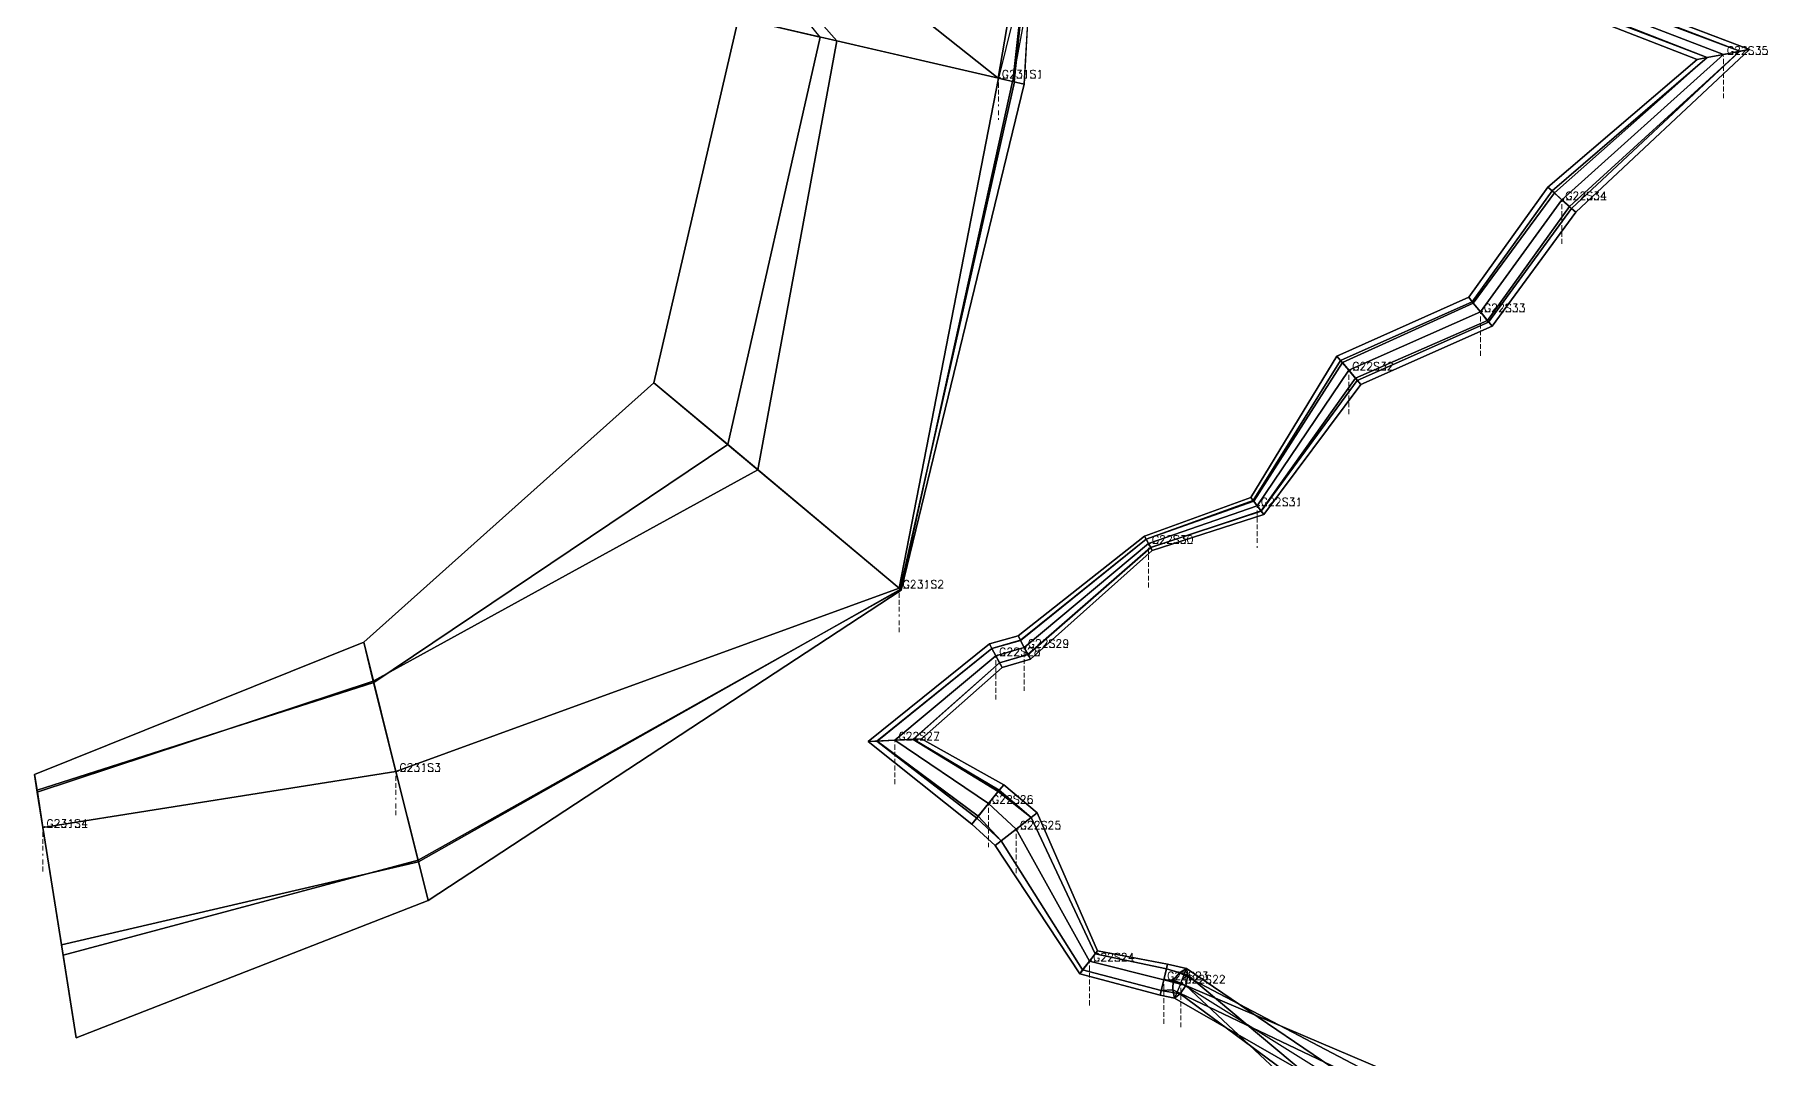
# Model space of a CAD drawing. Extents: x 34233638 to 35010029, y 7400000 to 8016345.
# Drawn here: x 34682785 to 34689283, y 7533031 to 7536872 of the extents above; entities that cross this region are included whole.
import ezdxf

# ---------------------------------------------------------------- set-up
doc = ezdxf.new("R2010")
doc.units = 0
doc.header["$LTSCALE"] = 6
doc.header["$MEASUREMENT"] = 0
for name, color, linetype in [('T-3DF1', 245, 'CONTINUOUS'), ('T-3DF2', 243, 'CONTINUOUS'), ('T-3DF3', 241, 'CONTINUOUS'), ('T-3DF4', 243, 'CONTINUOUS'), ('T-3DF5', 245, 'CONTINUOUS'), ('T-3DF6', 247, 'CONTINUOUS'), ('T-3DF7', 249, 'CONTINUOUS'), ('T-3DF8', 247, 'CONTINUOUS'), ('V-FIL', 41, 'CONTINUOUS'), ('V-PROFIL-C', 65, 'CONTINUOUS'), ('V-PROFIL-P', 65, 'CONTINUOUS'), ('V-STATION', 7, 'CONTINUOUS'), ('V-STATION-C1', 7, 'CONTINUOUS'), ('V-STATION-C2', 7, 'CONTINUOUS'), ('X-CONTOUR', 7, 'CONTINUOUS')]:
    doc.layers.add(name, color=color, linetype=linetype)
doc.styles.add('SIMPLEX', font='simplex')

# ---------------------------------------------------------------- blocks, each defined once
blk = doc.blocks.new('S4')
at = {"layer": 'T-3DF1'}
blk.add_3dface([(27.1, 230.8, 949.9), (22, 263.1, 1483.6), (-58.1, -458.6, 289.3), (-14, -468.8, -56.4)], dxfattribs=at)
at = {"layer": 'T-3DF3'}
for points in [[(-1379.8, 718.6, 569.8), (-1443.7, 612.3, 837.2), (16.1, 300, 1949.9), (-94.5, 998.4, 1657)], [(-1443.7, 612.3, 837.2), (-111.5, -446.3, 543.6), (-779.6, -292.1, 355.6), (-1472.3, 564.5, 533.3)], [(16.1, 300, 1949.9), (-111.5, -446.3, 543.6), (-1443.7, 612.3, 837.2), (16.1, 300, 1949.9)], [(-58.1, -458.6, 289.3), (-111.5, -446.3, 543.6), (16.1, 300, 1949.9), (77.7, 274.9, 1388.6)]]:
    blk.add_3dface(points, dxfattribs=at)
at = {"layer": 'T-3DF4'}
for points in [[(-1340.7, 783.7, 137.2), (-1379.8, 718.6, 569.8), (-94.5, 998.4, 1657), (-140.3, 1287.7, 949.9)], [(-779.6, -292.1, 355.6), (-1472.3, 564.5, 533.3), (-1495.2, 526.5, 137.2), (-1085.8, -221.4, -56.4)]]:
    blk.add_3dface(points, dxfattribs=at)
at = {"layer": 'T-3DF5'}
for points in [[(-1370.8, 733.5, -4.2), (-1340.7, 783.7, 137.2), (-140.3, 1287.7, 949.9), (-94.5, 998.4, 242.8)], [(-1085.8, -221.4, -56.4), (-717.1, -306.5, -246.5), (-1478.7, 553.9, 3.5), (-1495.2, 526.5, 137.2)]]:
    blk.add_3dface(points, dxfattribs=at)
at = {"layer": 'T-3DF6'}
blk.add_3dface([(-1443.7, 612.3, -62.8), (-1370.8, 733.5, -4.2), (-94.5, 998.4, 242.8), (16.1, 300, -50.1)], dxfattribs=at)
at = {"layer": 'T-3DF7'}
for points in [[(-1478.7, 553.9, 3.5), (-1443.7, 612.3, -62.8), (-111.5, -446.3, -356.4), (-717.1, -306.5, -246.5)], [(-1443.7, 612.3, -62.8), (-111.5, -446.3, -356.4), (16.1, 300, -50.1), (-1443.7, 612.3, -62.8)]]:
    blk.add_3dface(points, dxfattribs=at)
at = {"layer": 'T-3DF8'}
for points in [[(-111.5, -446.3, -356.4), (-51.3, -460.2, -246.6), (22, 263.1, 416.2), (16.1, 300, -50.1)], [(-51.3, -460.2, -246.6), (-14, -468.8, -56.4), (27.1, 230.8, 949.9), (22, 263.1, 416.2)]]:
    blk.add_3dface(points, dxfattribs=at)

msp = doc.modelspace()

# ---------------------------------------------------------------- linework, layer by layer
at = {"layer": 'T-3DF1'}
for points in [[(34689020, 7536779, -47090), (34689057, 7536787, -46900), (34688418, 7537031, -47049), (34688414, 7537015, -47116)], [(34688460, 7536300, -47147), (34688476, 7536286, -47078), (34689057, 7536787, -46900), (34689020, 7536779, -47090)], [(34686496, 7536687, -49921), (34686452, 7536697, -49576), (34686033, 7534790, -49603), (34686034, 7534788, -50058)], [(34688163, 7535887, -47102), (34688176, 7535870, -47032), (34688476, 7536286, -47078), (34688460, 7536300, -47147)], [(34687668, 7535666, -47093), (34687682, 7535650, -47023), (34688176, 7535870, -47032), (34688163, 7535887, -47102)], [(34687346, 7535136, -47071), (34687355, 7535124, -46979), (34687682, 7535650, -47023), (34687668, 7535666, -47093)], [(34686947, 7534990, -47071), (34686953, 7534979, -46957), (34687355, 7535124, -46979), (34687346, 7535136, -47071)], [(34686473, 7534617, -47124), (34686482, 7534599, -47003), (34686953, 7534979, -46957), (34686947, 7534990, -47071)], [(34686034, 7534788, -50058), (34686033, 7534790, -49603), (34684223, 7533775, -49238), (34684261, 7533623, -49444)], [(34685911, 7534220, -47133), (34685943, 7534221, -46999), (34686375, 7534569, -46951), (34686366, 7534586, -47072)], [(34686366, 7534586, -47072), (34686375, 7534569, -46951), (34686482, 7534599, -47003), (34686473, 7534617, -47124)], [(34686299, 7533910, -47043), (34686318, 7533933, -46972), (34685943, 7534221, -46999), (34685911, 7534220, -47133)], [(34686387, 7533830, -47038), (34686410, 7533848, -46967), (34686318, 7533933, -46972), (34686299, 7533910, -47043)], [(34686704, 7533349, -46843), (34686715, 7533363, -46807), (34686410, 7533848, -46967), (34686387, 7533830, -47038)], [(34684261, 7533623, -49444), (34684223, 7533775, -49238), (34682892, 7533419, -49062), (34682941, 7533108, -49183)], [(34687006, 7533268, -46771), (34687010, 7533286, -46703), (34686715, 7533363, -46807), (34686704, 7533349, -46843)], [(34687060, 7533257, -46766), (34687081, 7533273, -46642), (34687010, 7533286, -46703), (34687006, 7533268, -46771)], [(34687898, 7532776, -47033), (34687796, 7532744, -46895), (34687081, 7533273, -46642), (34687060, 7533257, -46766)]]:
    msp.add_3dface(points, dxfattribs=at)
at = {"layer": 'T-3DF2'}
for points in [[(34689057, 7536787, -46900), (34689118, 7536798, -46790), (34688427, 7537064, -47016), (34688418, 7537031, -47049)], [(34688476, 7536286, -47078), (34688512, 7536253, -47047), (34689118, 7536798, -46790), (34689057, 7536787, -46900)], [(34686452, 7536697, -49576), (34686399, 7536709, -49321), (34686027, 7534795, -49158), (34686033, 7534790, -49603)], [(34688176, 7535870, -47032), (34688207, 7535832, -47002), (34688512, 7536253, -47047), (34688476, 7536286, -47078)], [(34687682, 7535650, -47023), (34687713, 7535613, -46993), (34688207, 7535832, -47002), (34688176, 7535870, -47032)], [(34687355, 7535124, -46979), (34687370, 7535104, -46921), (34687713, 7535613, -46993), (34687682, 7535650, -47023)], [(34686953, 7534979, -46957), (34686962, 7534963, -46871), (34687370, 7535104, -46921), (34687355, 7535124, -46979)], [(34686482, 7534599, -47003), (34686496, 7534573, -46924), (34686962, 7534963, -46871), (34686953, 7534979, -46957)], [(34686033, 7534790, -49603), (34686027, 7534795, -49158), (34684140, 7534108, -49144), (34684223, 7533775, -49238)], [(34686375, 7534569, -46951), (34686389, 7534542, -46872), (34686496, 7534573, -46924), (34686482, 7534599, -47003)], [(34685943, 7534221, -46999), (34686011, 7534225, -46933), (34686389, 7534542, -46872), (34686375, 7534569, -46951)], [(34686318, 7533933, -46972), (34686362, 7533988, -46943), (34686011, 7534225, -46933), (34685943, 7534221, -46999)], [(34684223, 7533775, -49238), (34684140, 7534108, -49144), (34682816, 7533898, -48983), (34682892, 7533419, -49062)], [(34686410, 7533848, -46967), (34686466, 7533891, -46938), (34686362, 7533988, -46943), (34686318, 7533933, -46972)], [(34686715, 7533363, -46807), (34686741, 7533396, -46793), (34686466, 7533891, -46938), (34686410, 7533848, -46967)], [(34687010, 7533286, -46703), (34687019, 7533326, -46671), (34686741, 7533396, -46793), (34686715, 7533363, -46807)], [(34687081, 7533273, -46642), (34687102, 7533305, -46567), (34687019, 7533326, -46671), (34687010, 7533286, -46703)], [(34687796, 7532744, -46895), (34687716, 7532729, -46793), (34687102, 7533305, -46567), (34687081, 7533273, -46642)]]:
    msp.add_3dface(points, dxfattribs=at)
at = {"layer": 'T-3DF3'}
for points in [[(34689118, 7536798, -46790), (34689179, 7536810, -46900), (34688435, 7537097, -47049), (34688427, 7537064, -47016)], [(34686399, 7536709, -49321), (34685731, 7536863, -49509), (34685384, 7535334, -49426), (34686027, 7534795, -49158)], [(34688512, 7536253, -47047), (34688548, 7536220, -47078), (34689179, 7536810, -46900), (34689118, 7536798, -46790)], [(34688207, 7535832, -47002), (34688237, 7535794, -47032), (34688548, 7536220, -47078), (34688512, 7536253, -47047)], [(34687713, 7535613, -46993), (34687745, 7535575, -47023), (34688237, 7535794, -47032), (34688207, 7535832, -47002)], [(34687370, 7535104, -46921), (34687385, 7535084, -46979), (34687745, 7535575, -47023), (34687713, 7535613, -46993)], [(34686027, 7534795, -49158), (34685384, 7535334, -49426), (34684057, 7534441, -49238), (34684140, 7534108, -49144)], [(34686962, 7534963, -46871), (34686970, 7534948, -46957), (34687385, 7535084, -46979), (34687370, 7535104, -46921)], [(34686496, 7534573, -46924), (34686510, 7534546, -47003), (34686970, 7534948, -46957), (34686962, 7534963, -46871)], [(34686011, 7534225, -46933), (34686079, 7534229, -46999), (34686403, 7534515, -46951), (34686389, 7534542, -46872)], [(34686389, 7534542, -46872), (34686403, 7534515, -46951), (34686510, 7534546, -47003), (34686496, 7534573, -46924)], [(34684140, 7534108, -49144), (34684057, 7534441, -49238), (34682794, 7534038, -49042), (34682816, 7533898, -48983)], [(34686362, 7533988, -46943), (34686402, 7534038, -46972), (34686079, 7534229, -46999), (34686011, 7534225, -46933)], [(34686466, 7533891, -46938), (34686522, 7533935, -46967), (34686402, 7534038, -46972), (34686362, 7533988, -46943)], [(34686741, 7533396, -46793), (34686762, 7533424, -46807), (34686522, 7533935, -46967), (34686466, 7533891, -46938)], [(34687019, 7533326, -46671), (34687029, 7533367, -46703), (34686762, 7533424, -46807), (34686741, 7533396, -46793)], [(34687102, 7533305, -46567), (34687109, 7533343, -46642), (34687029, 7533367, -46703), (34687019, 7533326, -46671)], [(34687716, 7532729, -46793), (34687769, 7532791, -46895), (34687109, 7533343, -46642), (34687102, 7533305, -46567)]]:
    msp.add_3dface(points, dxfattribs=at)
at = {"layer": 'T-3DF4'}
for points in [[(34689179, 7536810, -46900), (34689216, 7536817, -47090), (34688439, 7537112, -47116), (34688435, 7537097, -47049)], [(34685731, 7536863, -49509), (34685424, 7536934, -49921), (34685107, 7535566, -50058), (34685384, 7535334, -49426)], [(34688548, 7536220, -47078), (34688564, 7536206, -47147), (34689216, 7536817, -47090), (34689179, 7536810, -46900)], [(34688237, 7535794, -47032), (34688251, 7535778, -47102), (34688564, 7536206, -47147), (34688548, 7536220, -47078)], [(34687745, 7535575, -47023), (34687758, 7535559, -47093), (34688251, 7535778, -47102), (34688237, 7535794, -47032)], [(34685384, 7535334, -49426), (34685107, 7535566, -50058), (34684019, 7534593, -49444), (34684057, 7534441, -49238)], [(34687385, 7535084, -46979), (34687394, 7535072, -47071), (34687758, 7535559, -47093), (34687745, 7535575, -47023)], [(34686970, 7534948, -46957), (34686976, 7534937, -47071), (34687394, 7535072, -47071), (34687385, 7535084, -46979)], [(34686510, 7534546, -47003), (34686520, 7534529, -47124), (34686976, 7534937, -47071), (34686970, 7534948, -46957)], [(34684057, 7534441, -49238), (34684019, 7534593, -49444), (34682785, 7534096, -49183), (34682794, 7534038, -49042)], [(34686403, 7534515, -46951), (34686413, 7534498, -47072), (34686520, 7534529, -47124), (34686510, 7534546, -47003)], [(34686079, 7534229, -46999), (34686111, 7534230, -47133), (34686413, 7534498, -47072), (34686403, 7534515, -46951)], [(34686402, 7534038, -46972), (34686419, 7534058, -47043), (34686111, 7534230, -47133), (34686079, 7534229, -46999)], [(34686522, 7533935, -46967), (34686545, 7533953, -47038), (34686419, 7534058, -47043), (34686402, 7534038, -46972)], [(34686762, 7533424, -46807), (34686771, 7533435, -46843), (34686545, 7533953, -47038), (34686522, 7533935, -46967)], [(34687029, 7533367, -46703), (34687033, 7533385, -46771), (34686771, 7533435, -46843), (34686762, 7533424, -46807)], [(34687109, 7533343, -46642), (34687105, 7533369, -46766), (34687033, 7533385, -46771), (34687029, 7533367, -46703)], [(34687769, 7532791, -46895), (34687848, 7532863, -47033), (34687105, 7533369, -46766), (34687109, 7533343, -46642)]]:
    msp.add_3dface(points, dxfattribs=at)
at = {"layer": 'T-3DF5'}
for points in [[(34689216, 7536817, -47090), (34689179, 7536810, -47358), (34688433, 7537090, -47289), (34688439, 7537112, -47116)], [(34685424, 7536934, -49921), (34685793, 7536849, -50111), (34685497, 7535239, -50167), (34685107, 7535566, -50058)], [(34688564, 7536206, -47147), (34688541, 7536227, -47389), (34689179, 7536810, -47358), (34689216, 7536817, -47090)], [(34688251, 7535778, -47102), (34688233, 7535800, -47282), (34688541, 7536227, -47389), (34688564, 7536206, -47147)], [(34687758, 7535559, -47093), (34687738, 7535583, -47334), (34688233, 7535800, -47282), (34688251, 7535778, -47102)], [(34685107, 7535566, -50058), (34685497, 7535239, -50167), (34684055, 7534447, -49727), (34684019, 7534593, -49444)], [(34687394, 7535072, -47071), (34687384, 7535086, -47214), (34687738, 7535583, -47334), (34687758, 7535559, -47093)], [(34686976, 7534937, -47071), (34686971, 7534948, -47164), (34687384, 7535086, -47214), (34687394, 7535072, -47071)], [(34686520, 7534529, -47124), (34686511, 7534546, -47225), (34686971, 7534948, -47164), (34686976, 7534937, -47071)], [(34684019, 7534593, -49444), (34684055, 7534447, -49727), (34682795, 7534030, -49251), (34682785, 7534096, -49183)], [(34686413, 7534498, -47072), (34686403, 7534515, -47178), (34686511, 7534546, -47225), (34686520, 7534529, -47124)], [(34686111, 7534230, -47133), (34686079, 7534228, -47250), (34686403, 7534515, -47178), (34686413, 7534498, -47072)], [(34686419, 7534058, -47043), (34686398, 7534032, -47229), (34686079, 7534228, -47250), (34686111, 7534230, -47133)], [(34686545, 7533953, -47038), (34686522, 7533935, -47109), (34686398, 7534032, -47229), (34686419, 7534058, -47043)], [(34686771, 7533435, -46843), (34686762, 7533424, -46878), (34686522, 7533935, -47109), (34686545, 7533953, -47038)], [(34687033, 7533385, -46771), (34687029, 7533367, -46840), (34686762, 7533424, -46878), (34686771, 7533435, -46843)], [(34687105, 7533369, -46766), (34687078, 7533352, -46941), (34687029, 7533367, -46840), (34687033, 7533385, -46771)], [(34687848, 7532863, -47033), (34687949, 7532895, -47171), (34687078, 7533352, -46941), (34687105, 7533369, -46766)]]:
    msp.add_3dface(points, dxfattribs=at)
at = {"layer": 'T-3DF6'}
for points in [[(34689179, 7536810, -47358), (34689118, 7536798, -47540), (34688427, 7537064, -47416), (34688433, 7537090, -47289)], [(34685793, 7536849, -50111), (34686399, 7536709, -50221), (34686027, 7534795, -50258), (34685497, 7535239, -50167)], [(34688541, 7536227, -47389), (34688512, 7536253, -47567), (34689118, 7536798, -47540), (34689179, 7536810, -47358)], [(34688233, 7535800, -47282), (34688207, 7535832, -47402), (34688512, 7536253, -47567), (34688541, 7536227, -47389)], [(34687738, 7535583, -47334), (34687713, 7535613, -47513), (34688207, 7535832, -47402), (34688233, 7535800, -47282)], [(34687384, 7535086, -47214), (34687370, 7535104, -47321), (34687713, 7535613, -47513), (34687738, 7535583, -47334)], [(34685497, 7535239, -50167), (34686027, 7534795, -50258), (34684140, 7534108, -49844), (34684055, 7534447, -49727)], [(34686971, 7534948, -47164), (34686962, 7534963, -47231), (34687370, 7535104, -47321), (34687384, 7535086, -47214)], [(34686511, 7534546, -47225), (34686496, 7534573, -47284), (34686962, 7534963, -47231), (34686971, 7534948, -47164)], [(34686079, 7534228, -47250), (34686011, 7534225, -47303), (34686389, 7534542, -47242), (34686403, 7534515, -47178)], [(34686403, 7534515, -47178), (34686389, 7534542, -47242), (34686496, 7534573, -47284), (34686511, 7534546, -47225)], [(34684055, 7534447, -49727), (34684140, 7534108, -49844), (34682816, 7533898, -49283), (34682795, 7534030, -49251)], [(34686398, 7534032, -47229), (34686362, 7533988, -47343), (34686011, 7534225, -47303), (34686079, 7534228, -47250)], [(34686522, 7533935, -47109), (34686466, 7533891, -47138), (34686362, 7533988, -47343), (34686398, 7534032, -47229)], [(34686762, 7533424, -46878), (34686741, 7533396, -46893), (34686466, 7533891, -47138), (34686522, 7533935, -47109)], [(34687029, 7533367, -46840), (34687019, 7533326, -46871), (34686741, 7533396, -46893), (34686762, 7533424, -46878)], [(34687078, 7533352, -46941), (34687054, 7533325, -47064), (34687019, 7533326, -46871), (34687029, 7533367, -46840)], [(34687949, 7532895, -47171), (34688029, 7532910, -47272), (34687054, 7533325, -47064), (34687078, 7533352, -46941)]]:
    msp.add_3dface(points, dxfattribs=at)
at = {"layer": 'T-3DF7'}
for points in [[(34689118, 7536798, -47540), (34689057, 7536787, -47358), (34688420, 7537037, -47289), (34688427, 7537064, -47416)], [(34688512, 7536253, -47567), (34688484, 7536279, -47389), (34689057, 7536787, -47358), (34689118, 7536798, -47540)], [(34686399, 7536709, -50221), (34686459, 7536695, -50112), (34686031, 7534791, -50163), (34686027, 7534795, -50258)], [(34688207, 7535832, -47402), (34688180, 7535865, -47282), (34688484, 7536279, -47389), (34688512, 7536253, -47567)], [(34687713, 7535613, -47513), (34687689, 7535642, -47334), (34688180, 7535865, -47282), (34688207, 7535832, -47402)], [(34687370, 7535104, -47321), (34687357, 7535122, -47214), (34687689, 7535642, -47334), (34687713, 7535613, -47513)], [(34686962, 7534963, -47231), (34686953, 7534979, -47164), (34687357, 7535122, -47214), (34687370, 7535104, -47321)], [(34686496, 7534573, -47284), (34686482, 7534600, -47225), (34686953, 7534979, -47164), (34686962, 7534963, -47231)], [(34686027, 7534795, -50258), (34686031, 7534791, -50163), (34684224, 7533769, -49727), (34684140, 7534108, -49844)], [(34686389, 7534542, -47242), (34686375, 7534569, -47178), (34686482, 7534600, -47225), (34686496, 7534573, -47284)], [(34686011, 7534225, -47303), (34685944, 7534221, -47250), (34686375, 7534569, -47178), (34686389, 7534542, -47242)], [(34686362, 7533988, -47343), (34686323, 7533940, -47233), (34685944, 7534221, -47250), (34686011, 7534225, -47303)], [(34684140, 7534108, -49844), (34684224, 7533769, -49727), (34682886, 7533457, -49238), (34682816, 7533898, -49283)], [(34686466, 7533891, -47138), (34686410, 7533848, -47109), (34686323, 7533940, -47233), (34686362, 7533988, -47343)], [(34686741, 7533396, -46893), (34686715, 7533363, -46878), (34686410, 7533848, -47109), (34686466, 7533891, -47138)], [(34687019, 7533326, -46871), (34687010, 7533286, -46840), (34686715, 7533363, -46878), (34686741, 7533396, -46893)], [(34687054, 7533325, -47064), (34687053, 7533288, -46941), (34687010, 7533286, -46840), (34687019, 7533326, -46871)], [(34688029, 7532910, -47272), (34687976, 7532848, -47171), (34687053, 7533288, -46941), (34687054, 7533325, -47064)]]:
    msp.add_3dface(points, dxfattribs=at)
at = {"layer": 'T-3DF8'}
for points in [[(34689057, 7536787, -47358), (34689020, 7536779, -47090), (34688414, 7537015, -47116), (34688420, 7537037, -47289)], [(34688484, 7536279, -47389), (34688460, 7536300, -47147), (34689020, 7536779, -47090), (34689057, 7536787, -47358)], [(34686459, 7536695, -50112), (34686496, 7536687, -49921), (34686034, 7534788, -50058), (34686031, 7534791, -50163)], [(34688180, 7535865, -47282), (34688163, 7535887, -47102), (34688460, 7536300, -47147), (34688484, 7536279, -47389)], [(34687689, 7535642, -47334), (34687668, 7535666, -47093), (34688163, 7535887, -47102), (34688180, 7535865, -47282)], [(34687357, 7535122, -47214), (34687346, 7535136, -47071), (34687668, 7535666, -47093), (34687689, 7535642, -47334)], [(34686953, 7534979, -47164), (34686947, 7534990, -47071), (34687346, 7535136, -47071), (34687357, 7535122, -47214)], [(34686482, 7534600, -47225), (34686473, 7534617, -47124), (34686947, 7534990, -47071), (34686953, 7534979, -47164)], [(34686031, 7534791, -50163), (34686034, 7534788, -50058), (34684261, 7533623, -49444), (34684224, 7533769, -49727)], [(34685944, 7534221, -47250), (34685911, 7534220, -47133), (34686366, 7534586, -47072), (34686375, 7534569, -47178)], [(34686375, 7534569, -47178), (34686366, 7534586, -47072), (34686473, 7534617, -47124), (34686482, 7534600, -47225)], [(34686323, 7533940, -47233), (34686299, 7533910, -47043), (34685911, 7534220, -47133), (34685944, 7534221, -47250)], [(34686410, 7533848, -47109), (34686387, 7533830, -47038), (34686299, 7533910, -47043), (34686323, 7533940, -47233)], [(34686715, 7533363, -46878), (34686704, 7533349, -46843), (34686387, 7533830, -47038), (34686410, 7533848, -47109)], [(34684224, 7533769, -49727), (34684261, 7533623, -49444), (34682941, 7533108, -49183), (34682886, 7533457, -49238)], [(34687010, 7533286, -46840), (34687006, 7533268, -46771), (34686704, 7533349, -46843), (34686715, 7533363, -46878)], [(34687053, 7533288, -46941), (34687060, 7533257, -46766), (34687006, 7533268, -46771), (34687010, 7533286, -46840)], [(34687976, 7532848, -47171), (34687898, 7532776, -47033), (34687060, 7533257, -46766), (34687053, 7533288, -46941)]]:
    msp.add_3dface(points, dxfattribs=at)
at = {"layer": 'V-FIL'}
for points in [[(34686510, 7537155, -49865), (34686399, 7536709, -49921)], [(34689118, 7536798, -47090), (34688427, 7537064, -47116)], [(34688512, 7536253, -47147), (34689118, 7536798, -47090)], [(34686399, 7536709, -49921), (34686027, 7534795, -50058)], [(34688207, 7535832, -47102), (34688512, 7536253, -47147)], [(34687713, 7535613, -47093), (34688207, 7535832, -47102)], [(34687370, 7535104, -47071), (34687713, 7535613, -47093)], [(34686962, 7534963, -47071), (34687370, 7535104, -47071)], [(34686496, 7534573, -47124), (34686962, 7534963, -47071)], [(34686027, 7534795, -50058), (34684140, 7534108, -49444)], [(34686011, 7534225, -47133), (34686389, 7534542, -47072)], [(34686389, 7534542, -47072), (34686496, 7534573, -47124)], [(34686362, 7533988, -47043), (34686011, 7534225, -47133)], [(34684140, 7534108, -49444), (34682816, 7533898, -49183)], [(34686466, 7533891, -47038), (34686362, 7533988, -47043)], [(34686741, 7533396, -46843), (34686466, 7533891, -47038)], [(34687019, 7533326, -46771), (34686741, 7533396, -46843)], [(34687083, 7533313, -46766), (34687019, 7533326, -46771)], [(34687873, 7532819, -47033), (34687083, 7533313, -46766)]]:
    msp.add_polyline3d(points, dxfattribs=at)
at = {"layer": 'V-PROFIL-C'}
for points in [[(34689118, 7536798, -47090), (34689118, 7536798, -46790)], [(34689118, 7536798, -47090), (34689118, 7536798, -47540)], [(34686399, 7536709, -49921), (34686399, 7536709, -49321)], [(34686399, 7536709, -49921), (34686399, 7536709, -50221)], [(34688512, 7536253, -47147), (34688512, 7536253, -47047)], [(34688512, 7536253, -47147), (34688512, 7536253, -47567)], [(34688207, 7535832, -47102), (34688207, 7535832, -47002)], [(34688207, 7535832, -47102), (34688207, 7535832, -47402)], [(34687713, 7535613, -47093), (34687713, 7535613, -46993)], [(34687713, 7535613, -47093), (34687713, 7535613, -47513)], [(34687370, 7535104, -47071), (34687370, 7535104, -46921)], [(34687370, 7535104, -47071), (34687370, 7535104, -47321)], [(34686962, 7534963, -47071), (34686962, 7534963, -46871)], [(34686962, 7534963, -47071), (34686962, 7534963, -47231)], [(34686027, 7534795, -50058), (34686027, 7534795, -49158)], [(34686027, 7534795, -50058), (34686027, 7534795, -50258)], [(34686389, 7534542, -47072), (34686389, 7534542, -46872)], [(34686389, 7534542, -47072), (34686389, 7534542, -47242)], [(34686496, 7534573, -47124), (34686496, 7534573, -46924)], [(34686496, 7534573, -47124), (34686496, 7534573, -47284)], [(34686011, 7534225, -47133), (34686011, 7534225, -46933)], [(34686011, 7534225, -47133), (34686011, 7534225, -47303)], [(34684140, 7534108, -49444), (34684140, 7534108, -49144)], [(34684140, 7534108, -49444), (34684140, 7534108, -49844)], [(34686362, 7533988, -47043), (34686362, 7533988, -46943)], [(34686362, 7533988, -47043), (34686362, 7533988, -47343)], [(34682816, 7533898, -49183), (34682816, 7533898, -48983)], [(34682816, 7533898, -49183), (34682816, 7533898, -49283)], [(34686466, 7533891, -47038), (34686466, 7533891, -46938)], [(34686466, 7533891, -47038), (34686466, 7533891, -47138)], [(34686741, 7533396, -46843), (34686741, 7533396, -46793)], [(34686741, 7533396, -46843), (34686741, 7533396, -46893)], [(34687019, 7533326, -46771), (34687019, 7533326, -46671)], [(34687019, 7533326, -46771), (34687019, 7533326, -46871)], [(34687083, 7533313, -46766), (34687054, 7533325, -47064)], [(34687083, 7533313, -46766), (34687102, 7533305, -46567)]]:
    msp.add_polyline3d(points, dxfattribs=at)
at = {"layer": 'V-PROFIL-P'}
for points in [[(34686399, 7536709, -49921), (34685424, 7536934, -49921)], [(34689118, 7536798, -47090), (34689020, 7536779, -47090)], [(34689118, 7536798, -47090), (34689216, 7536817, -47090)], [(34686399, 7536709, -49921), (34686496, 7536687, -49921)], [(34688512, 7536253, -47147), (34688460, 7536300, -47147)], [(34688512, 7536253, -47147), (34688564, 7536206, -47147)], [(34688207, 7535832, -47102), (34688163, 7535887, -47102)], [(34688207, 7535832, -47102), (34688251, 7535778, -47102)], [(34687713, 7535613, -47093), (34687668, 7535666, -47093)], [(34686027, 7534795, -50058), (34685107, 7535566, -50058)], [(34687713, 7535613, -47093), (34687758, 7535559, -47093)], [(34687370, 7535104, -47071), (34687346, 7535136, -47071)], [(34687370, 7535104, -47071), (34687394, 7535072, -47071)], [(34686962, 7534963, -47071), (34686947, 7534990, -47071)], [(34686962, 7534963, -47071), (34686976, 7534937, -47071)], [(34686027, 7534795, -50058), (34686034, 7534788, -50058)], [(34684140, 7534108, -49444), (34684019, 7534593, -49444)], [(34686389, 7534542, -47072), (34686366, 7534586, -47072)], [(34686496, 7534573, -47124), (34686473, 7534617, -47124)], [(34686389, 7534542, -47072), (34686413, 7534498, -47072)], [(34686496, 7534573, -47124), (34686520, 7534529, -47124)], [(34686011, 7534225, -47133), (34685911, 7534220, -47133)], [(34686011, 7534225, -47133), (34686111, 7534230, -47133)], [(34682816, 7533898, -49183), (34682785, 7534096, -49183)], [(34684140, 7534108, -49444), (34684261, 7533623, -49444)], [(34686362, 7533988, -47043), (34686419, 7534058, -47043)], [(34686362, 7533988, -47043), (34686299, 7533910, -47043)], [(34686466, 7533891, -47038), (34686545, 7533953, -47038)], [(34682816, 7533898, -49183), (34682941, 7533108, -49183)], [(34686466, 7533891, -47038), (34686387, 7533830, -47038)], [(34686741, 7533396, -46843), (34686771, 7533435, -46843)], [(34686741, 7533396, -46843), (34686704, 7533349, -46843)], [(34687019, 7533326, -46771), (34687033, 7533385, -46771)], [(34687083, 7533313, -46766), (34687105, 7533369, -46766)], [(34687019, 7533326, -46771), (34687006, 7533268, -46771)], [(34687083, 7533313, -46766), (34687060, 7533257, -46766)]]:
    msp.add_polyline3d(points, dxfattribs=at)
at = {"layer": 'X-CONTOUR'}
for p, q in [((34686520, 7537155, -100000), (34686496, 7536687, -100000)), ((34689216, 7536817, -100000), (34688439, 7537112, -100000)), ((34689020, 7536779, -100000), (34688414, 7537015, -100000)), ((34685424, 7536934, -100000), (34685107, 7535566, -100000)), ((34688564, 7536206, -100000), (34689216, 7536817, -100000)), ((34688460, 7536300, -100000), (34689020, 7536779, -100000)), ((34686496, 7536687, -100000), (34686034, 7534788, -100000)), ((34688163, 7535887, -100000), (34688460, 7536300, -100000)), ((34688251, 7535778, -100000), (34688564, 7536206, -100000)), ((34687668, 7535666, -100000), (34688163, 7535887, -100000)), ((34687758, 7535559, -100000), (34688251, 7535778, -100000)), ((34687346, 7535136, -100000), (34687668, 7535666, -100000)), ((34685107, 7535566, -100000), (34684019, 7534593, -100000)), ((34687394, 7535072, -100000), (34687758, 7535559, -100000)), ((34686947, 7534990, -100000), (34687346, 7535136, -100000)), ((34686976, 7534937, -100000), (34687394, 7535072, -100000)), ((34686473, 7534617, -100000), (34686947, 7534990, -100000)), ((34686520, 7534529, -100000), (34686976, 7534937, -100000)), ((34686034, 7534788, -100000), (34684261, 7533623, -100000)), ((34684019, 7534593, -100000), (34682785, 7534096, -100000)), ((34685911, 7534220, -100000), (34686366, 7534586, -100000)), ((34686366, 7534586, -100000), (34686473, 7534617, -100000)), ((34686413, 7534498, -100000), (34686520, 7534529, -100000)), ((34686111, 7534230, -100000), (34686413, 7534498, -100000)), ((34686299, 7533910, -100000), (34685911, 7534220, -100000)), ((34686419, 7534058, -100000), (34686111, 7534230, -100000)), ((34686545, 7533953, -100000), (34686419, 7534058, -100000)), ((34686771, 7533435, -100000), (34686545, 7533953, -100000)), ((34686387, 7533830, -100000), (34686299, 7533910, -100000)), ((34686704, 7533349, -100000), (34686387, 7533830, -100000)), ((34684261, 7533623, -100000), (34682941, 7533108, -100000)), ((34687033, 7533385, -100000), (34686771, 7533435, -100000)), ((34687105, 7533369, -100000), (34687033, 7533385, -100000)), ((34687848, 7532863, -100000), (34687105, 7533369, -100000)), ((34687006, 7533268, -100000), (34686704, 7533349, -100000)), ((34687060, 7533257, -100000), (34687006, 7533268, -100000)), ((34687898, 7532776, -100000), (34687060, 7533257, -100000))]:
    msp.add_line(p, q, dxfattribs=at)

# ---------------------------------------------------------------- block references
at = {"layer": 'T-3DF1'}
msp.add_blockref('S4', (34686510, 7537155, -49865), dxfattribs=at)

# ---------------------------------------------------------------- texts
at = {"layer": 'V-STATION', "style": 'SIMPLEX'}
for s, p in [('.G22S35', (34689118, 7536798, -47090)), ('.G231S1', (34686399, 7536709, -49921)), ('.G22S34', (34688512, 7536253, -47147)), ('.G22S33', (34688207, 7535832, -47102)), ('.G22S32', (34687713, 7535613, -47093)), ('.G22S31', (34687370, 7535104, -47071)), ('.G22S30', (34686962, 7534963, -47071)), ('.G231S2', (34686027, 7534795, -50058)), ('.G22S29', (34686496, 7534573, -47124)), ('.G22S28', (34686389, 7534542, -47072)), ('.G22S27', (34686011, 7534225, -47133)), ('.G231S3', (34684140, 7534108, -49444)), ('.G22S26', (34686362, 7533988, -47043)), ('.G231S4', (34682816, 7533898, -49183)), ('.G22S25', (34686466, 7533891, -47038)), ('.G22S24', (34686741, 7533396, -46843)), ('.G22S23', (34687019, 7533326, -46771)), ('.G22S22', (34687083, 7533313, -46766))]:
    msp.add_text(s, height=30, dxfattribs=at).set_placement(p)
at = {"layer": 'V-STATION-C1', "extrusion": (5.32184e-17, -1, 2.66092e-16), "style": 'SIMPLEX'}
for s, p in [('.G22S35', (34689118, -47090, -7536798)), ('.G231S1', (34686399, -49921, -7536709)), ('.G22S34', (34688512, -47147, -7536253)), ('.G22S33', (34688207, -47102, -7535832)), ('.G22S32', (34687713, -47093, -7535613)), ('.G22S31', (34687370, -47071, -7535104)), ('.G22S30', (34686962, -47071, -7534963)), ('.G231S2', (34686027, -50058, -7534795)), ('.G22S28', (34686389, -47072, -7534542)), ('.G22S29', (34686496, -47124, -7534573)), ('.G22S27', (34686011, -47133, -7534225)), ('.G231S3', (34684140, -49444, -7534108)), ('.G22S26', (34686362, -47043, -7533988)), ('.G231S4', (34682816, -49183, -7533898)), ('.G22S25', (34686466, -47038, -7533891)), ('.G22S24', (34686741, -46843, -7533396)), ('.G22S23', (34687019, -46771, -7533326)), ('.G22S22', (34687083, -46766, -7533313))]:
    msp.add_text(s, height=30, dxfattribs=at).set_placement(p)
at = {"layer": 'V-STATION-C2', "extrusion": (-1, -3.87043e-15, 7.74086e-15), "style": 'SIMPLEX'}
for s, p in [('.G22S35', (-7536798, -47090, -34689118)), ('.G231S1', (-7536709, -49921, -34686399)), ('.G22S34', (-7536253, -47147, -34688512)), ('.G22S33', (-7535832, -47102, -34688207)), ('.G22S32', (-7535613, -47093, -34687713)), ('.G22S31', (-7535104, -47071, -34687370)), ('.G22S30', (-7534963, -47071, -34686962)), ('.G231S2', (-7534795, -50058, -34686027)), ('.G22S28', (-7534542, -47072, -34686389)), ('.G22S29', (-7534573, -47124, -34686496)), ('.G22S27', (-7534225, -47133, -34686011)), ('.G231S3', (-7534108, -49444, -34684140)), ('.G22S26', (-7533988, -47043, -34686362)), ('.G231S4', (-7533898, -49183, -34682816)), ('.G22S25', (-7533891, -47038, -34686466)), ('.G22S24', (-7533396, -46843, -34686741)), ('.G22S23', (-7533326, -46771, -34687019)), ('.G22S22', (-7533313, -46766, -34687083))]:
    msp.add_text(s, height=30, dxfattribs=at).set_placement(p)

doc.saveas('drawing.dxf')
